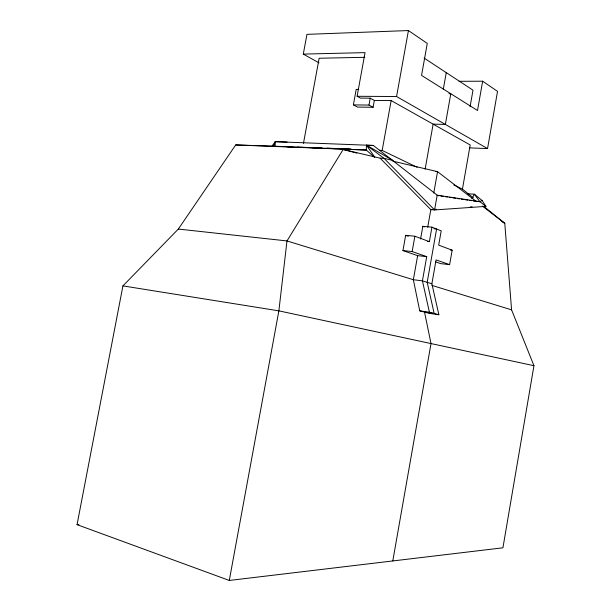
<?xml version="1.0" encoding="UTF-8"?>
<svg xmlns="http://www.w3.org/2000/svg" width="611" height="611" viewBox="0 0 611 611"><rect width="100%" height="100%" fill="white"/><g stroke="black" fill="none" stroke-linecap="round" stroke-linejoin="round"><path stroke-width="0.92" d="M374.589 157.333L366.302 150.054L275.133 146.22L275.248 141.676L287.094 142.103M229.285 580.45L278.868 310.854L286.979 240.933L343.161 149.481L380.111 158.165L430.824 209.649L434.574 209.947L485.959 206.373L479.849 201.653L437.186 195.184L373.321 145.449L366.493 145.212L366.302 150.054L235.701 144.937L178.328 229.064L122.926 285.895L77.047 524.65L229.285 580.45L502.922 547.807L533.953 365.706L511.583 309.853L504.778 223.328L483.866 206.419M469.867 147.9L487.547 148.572L497.537 91.375L482.652 81.21L459.006 81.309M431.924 227.162L429.365 241.65L414.869 236.228L405.658 235.334L402.947 250.571L417.626 255.65L413.357 279.716L419.734 310.839L429.243 313.328L438.858 314.734L431.878 283.779L436.078 259.919L449.612 264.639L452.155 250.182L438.69 245.141L441.203 230.859L431.924 227.162L422.82 226.337L420.589 238.947M470.088 106.711L472.998 90.176L424.11 58.091M392.789 560.944L431.015 343.573L424.523 312.091L434.177 313.504L427.188 282.328L436.598 229.026L433.879 228.774M473.25 197.834L462.443 189.097L470.195 144.967L391.155 100.571L374.352 100.433L370.235 98.172L360.475 98.104L357.107 96.286L365.05 52.63L303.3 54.096L306.951 34.361L408.431 30.55L427.272 43.412L421.552 75.413L477.512 110.499L482.652 81.21M425.141 169.102L433.13 124.148L445.366 124.43L450.796 93.75L448.955 93.743M438.858 314.734L429.426 312.252L422.43 280.854L426.715 256.643L412.15 251.556L414.869 236.228M443.319 89.183L446.259 72.625M427.7 227.269L430.824 209.649L436.445 209.26M433.757 193.061L437.545 171.66L392.774 161.144M437.186 195.184L434.574 209.947L384.052 158.348L366.493 145.212L374.764 157.187M487.547 148.572L396.57 96.515L408.431 30.55M374.352 100.433L373.107 107.284L368.983 105.069L370.235 98.172M391.155 100.571L382.173 150.443L417.13 167.277M373.107 107.284L357.55 107.085L353.379 104.886L356.198 89.382L358.71 89.389M303.461 143.379L319.148 58.244L364.843 57.304M273.636 145.93L275.248 141.676L373.321 145.449M471.906 198.735L474.38 194.214L482.094 200.492L485.959 206.373L484.164 206.243M272.071 146.037L275.248 141.676M477.145 201.462L479.849 201.653L482.094 200.492M470.187 206.946L472.066 206.816M77.047 524.65L78.949 524.566M357.107 96.286L396.57 96.515M353.379 104.886L368.983 105.069M379.462 150.382L382.173 150.443L379.339 150.329M235.701 144.937L275.133 146.22M292.547 146.793L286.971 146.609L292.654 146.846M313.168 147.556L321.676 147.915M327.351 148.152L336.798 148.549M342.473 148.786L350.981 149.137M297.389 147.045L306.852 147.442M311.587 147.641L322.005 148.076M325.793 148.236L336.21 148.672M340.938 148.87L351.356 149.305M380.111 158.165L384.052 158.348L393.033 160.472L366.493 145.212M435.727 171.561L437.545 171.66L476.244 201.401M467.766 193.771L474.38 194.214L479.849 201.653M427.547 241.467L429.365 241.65M450.368 249.991L452.155 250.182M402.947 250.571L412.15 251.556M178.328 229.064L286.979 240.933L413.357 279.716L422.43 280.854L431.878 283.779M417.626 255.65L426.715 256.643M449.612 264.639L440.722 263.639L435.605 261.867M419.734 310.839L429.426 312.252M437.148 195.489L439.011 195.772M440.875 196.047L443.67 196.475M445.526 196.757L447.389 197.032M449.253 197.315L451.117 197.597M452.972 197.88L455.768 198.3M457.631 198.583L459.487 198.865M461.351 199.148L463.214 199.43M465.078 199.705L467.866 200.133M469.729 200.416L471.593 200.691M473.449 200.973L475.312 201.256M122.926 285.895L278.868 310.854L533.953 365.706M343.161 149.481L356.923 153.109M431.931 285.413L511.583 309.853M405.658 235.334L408.24 236.289M422.82 226.337L424.393 226.956M453.889 184.98L462.443 189.097M303.3 54.096L318.988 62.841M501.623 221.258L504.778 223.328L482.377 206.106"/></g></svg>
